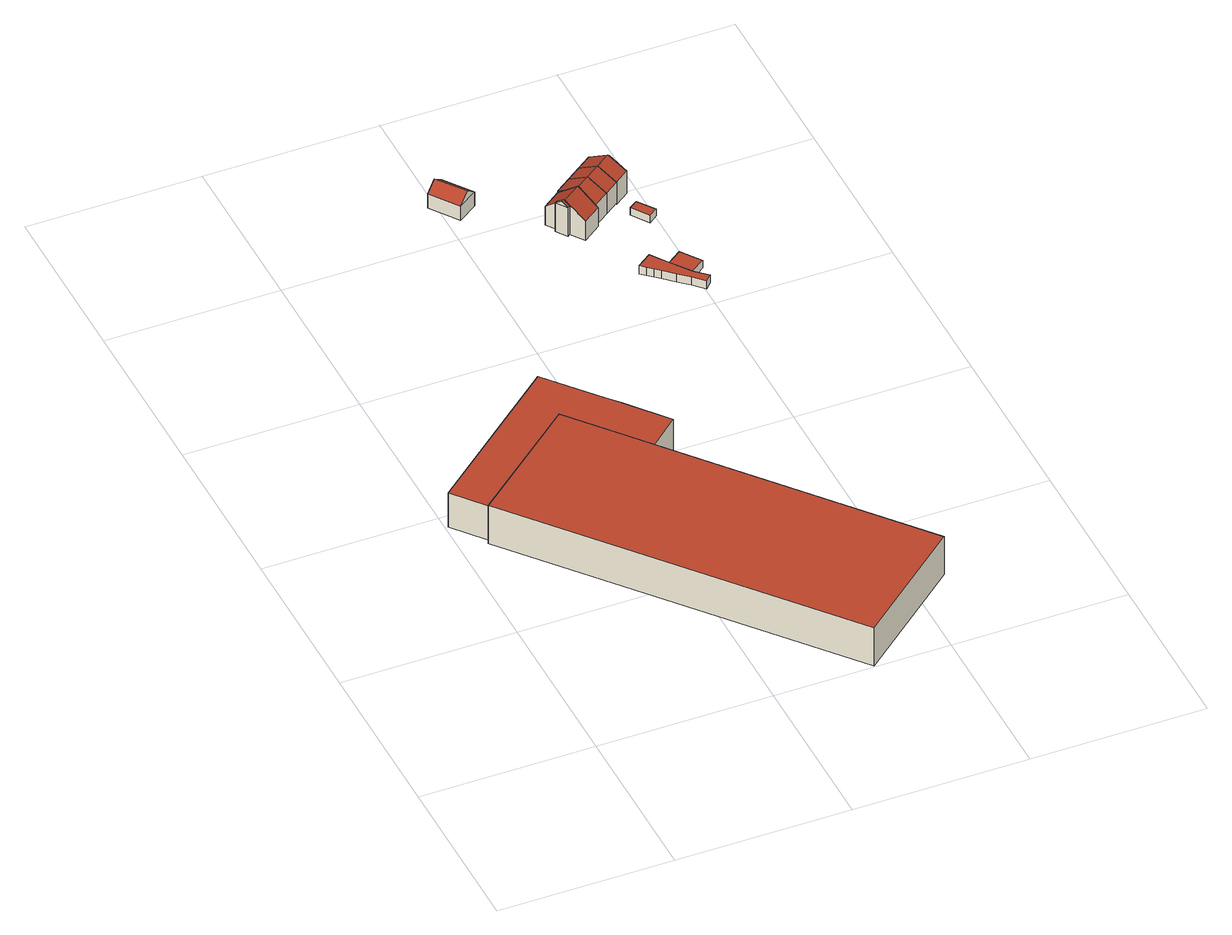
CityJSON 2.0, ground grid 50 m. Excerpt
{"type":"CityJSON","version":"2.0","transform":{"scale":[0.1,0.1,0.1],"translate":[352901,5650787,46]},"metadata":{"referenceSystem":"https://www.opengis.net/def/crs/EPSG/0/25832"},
"CityObjects":{
"building1":{"type":"Building","attributes":{"Gemeindeschluessel":"05315000","Geometrietyp2DReferenz":"3000","function":"31001_2020"},"address":[{"country":"Germany","locality":"Köln","thoroughfareNumber":"79","thoroughfareName":"Robert-Perthel-Str."}],"children":["building1-1","building1-2"]},
"building1-1":{"type":"BuildingPart","attributes":{"roofType":"1000","measuredHeight":11.54,"storeysAboveGround":3},"parents":["building1"],"geometry":[{"type":"MultiSurface","lod":"2","boundaries":[[[0,1,2,3]],[[4,5,1,0]],[[6,7,8,9]],[[10,11,7,6]],[[12,13,11,10]],[[14,15,13,12]],[[3,2,15,14]],[[12,10,6,9,4,0,3,14]],[[1,5,8,7,11,13,15,2]],[[4,9,16,17]],[[17,16,8,5]]],"semantics":{"surfaces":[{"type":"WallSurface"},{"type":"RoofSurface"},{"type":"GroundSurface"},{"type":"ClosureSurface"}],"values":[0,0,0,0,0,0,0,1,2,0,3]}}]},
"building1-2":{"type":"BuildingPart","attributes":{"roofType":"1000","measuredHeight":3.53,"storeysAboveGround":3},"address":[{"country":"Germany","locality":"Köln","thoroughfareNumber":"79","thoroughfareName":"Robert-Perthel-Str."}],"parents":["building1"],"geometry":[{"type":"Solid","lod":"2","boundaries":[[[[18,19,20,21]],[[16,8,19,18]],[[21,20,5,17]],[[16,18,21,17]],[[19,8,5,20]],[[16,17,5,8]]]],"semantics":{"surfaces":[{"type":"WallSurface"},{"type":"RoofSurface"},{"type":"GroundSurface"},{"type":"ClosureSurface"}],"values":[[0,0,0,1,2,3]]}}]},
"building2":{"type":"Building","attributes":{"Geometrietyp2DReferenz":"3000","Gemeindeschluessel":"05315000","function":"31001_2143","roofType":"1000","measuredHeight":12.73,"storeysAboveGround":2},"address":[{"country":"Germany","locality":"Köln","thoroughfareNumber":"79","thoroughfareName":"Robert-Perthel-Str."}],"geometry":[{"type":"Solid","lod":"2","boundaries":[[[[22,23,24,25]],[[26,27,23,22]],[[28,29,27,26]],[[30,31,29,28]],[[32,33,31,30]],[[25,24,33,32]],[[30,28,26,22,25,32]],[[23,27,29,31,33,24]]]],"semantics":{"surfaces":[{"type":"WallSurface"},{"type":"RoofSurface"},{"type":"GroundSurface"}],"values":[[0,0,0,0,0,0,1,2]]}}]},
"building3":{"type":"Building","attributes":{"Geometrietyp2DReferenz":"3000","Gemeindeschluessel":"05315000","function":"31001_1010","roofType":"3100","measuredHeight":7.46,"storeysAboveGround":2},"address":[{"country":"Germany","locality":"Köln","thoroughfareNumber":"17a","thoroughfareName":"Dädalusring"}],"geometry":[{"type":"Solid","lod":"2","boundaries":[[[[34,35,36,37]],[[38,39,35,34]],[[40,41,39,38]],[[37,36,41,40]],[[34,42,38]],[[40,43,37]],[[37,43,42,34]],[[38,42,43,40]],[[35,39,41,36]]]],"semantics":{"surfaces":[{"type":"WallSurface"},{"type":"RoofSurface"},{"type":"GroundSurface"}],"values":[[0,0,0,0,0,0,1,1,2]]}}]},
"building4":{"type":"Building","attributes":{"Gemeindeschluessel":"05315000","Geometrietyp2DReferenz":"3000","function":"31001_1010"},"address":[{"country":"Germany","locality":"Köln","thoroughfareNumber":"13","thoroughfareName":"Dädalusring"}],"children":["building4-1","building4-2"]},
"building4-1":{"type":"BuildingPart","attributes":{"roofType":"3100","measuredHeight":10.95,"storeysAboveGround":2},"parents":["building4"],"geometry":[{"type":"MultiSurface","lod":"2","boundaries":[[[44,45,46,47]],[[48,49,45,44]],[[50,51,49,48]],[[52,53,51,50]],[[54,55,53,52]],[[56,57,55,54]],[[58,59,57,56]],[[58,56,54,52,50,60]],[[48,44,47,60,50]],[[61,46,45,49,51,53,55,57,59]],[[60,62,63,58]],[[64,65,61,59]],[[63,66,65,64]],[[62,66,63]],[[65,67,46,61]],[[60,68,62]],[[66,69,47,67,65]],[[62,68,69,66]]],"semantics":{"surfaces":[{"type":"WallSurface"},{"type":"RoofSurface"},{"type":"GroundSurface"},{"type":"ClosureSurface"}],"values":[0,0,0,0,0,0,0,1,1,2,0,0,3,3,0,0,3,3]}}]},
"building4-2":{"type":"BuildingPart","attributes":{"roofType":"3100","measuredHeight":10.9,"storeysAboveGround":2},"address":[{"country":"Germany","locality":"Köln","thoroughfareNumber":"13","thoroughfareName":"Dädalusring"}],"parents":["building4"],"geometry":[{"type":"MultiSurface","lod":"2","boundaries":[[[70,71,64,63]],[[72,73,71,70]],[[74,67,73,72]],[[70,75,72]],[[63,76,75,70]],[[72,75,76,74]],[[71,73,67,64]],[[74,69,47]],[[66,63,64,65]],[[47,69,66,65,67]],[[68,69,74,76]],[[63,66,62]],[[66,69,68,62]]],"semantics":{"surfaces":[{"type":"WallSurface"},{"type":"RoofSurface"},{"type":"GroundSurface"},{"type":"ClosureSurface"}],"values":[0,0,0,0,1,1,2,0,3,3,0,3,3]}}]},
"building5":{"type":"Building","attributes":{"Geometrietyp2DReferenz":"3000","Gemeindeschluessel":"05315000","function":"31001_1010","roofType":"3100","measuredHeight":10.11,"storeysAboveGround":2},"address":[{"country":"Germany","locality":"Köln","thoroughfareNumber":"11b","thoroughfareName":"Dädalusring"}],"geometry":[{"type":"Solid","lod":"2","boundaries":[[[[77,78,79,80]],[[81,82,78,77]],[[52,83,82,81]],[[80,79,83,52]],[[77,84,81]],[[52,85,80]],[[80,85,84,77]],[[81,84,85,52]],[[78,82,83,79]]]],"semantics":{"surfaces":[{"type":"WallSurface"},{"type":"RoofSurface"},{"type":"GroundSurface"}],"values":[[0,0,0,0,0,0,1,1,2]]}}]},
"building6":{"type":"Building","attributes":{"Geometrietyp2DReferenz":"3000","Gemeindeschluessel":"05315000","function":"31001_2463","roofType":"1000","measuredHeight":2.74,"storeysAboveGround":1},"address":[{"country":"Germany","locality":"Köln","thoroughfareNumber":"2","thoroughfareName":"Eugen-Sänger-Str."}],"geometry":[{"type":"Solid","lod":"2","boundaries":[[[[86,87,88,89]],[[90,91,87,86]],[[92,93,91,90]],[[94,95,93,92]],[[96,97,95,94]],[[98,99,97,96]],[[100,101,99,98]],[[102,103,101,100]],[[104,105,103,102]],[[106,107,105,104]],[[89,88,107,106]],[[104,102,100,98,96,94,92,90,86,89,106]],[[87,91,93,95,97,99,101,103,105,107,88]]]],"semantics":{"surfaces":[{"type":"WallSurface"},{"type":"RoofSurface"},{"type":"GroundSurface"}],"values":[[0,0,0,0,0,0,0,0,0,0,0,1,2]]}}]},
"building7":{"type":"Building","attributes":{"Geometrietyp2DReferenz":"3000","Gemeindeschluessel":"05315000","function":"31001_1010","roofType":"3100","measuredHeight":10.18,"storeysAboveGround":2},"address":[{"country":"Germany","locality":"Köln","thoroughfareNumber":"11a","thoroughfareName":"Dädalusring"}],"geometry":[{"type":"Solid","lod":"2","boundaries":[[[[81,82,108,109]],[[77,78,82,81]],[[110,111,78,77]],[[109,108,111,110]],[[81,84,77]],[[110,112,109]],[[109,112,84,81]],[[77,84,112,110]],[[82,78,111,108]]]],"semantics":{"surfaces":[{"type":"WallSurface"},{"type":"RoofSurface"},{"type":"GroundSurface"}],"values":[[0,0,0,0,0,0,1,1,2]]}}]},
"building8":{"type":"Building","attributes":{"Geometrietyp2DReferenz":"3000","Gemeindeschluessel":"05315000","function":"31001_2463","roofType":"1000","measuredHeight":2.65,"storeysAboveGround":1},"address":[{"country":"Germany","locality":"Köln","thoroughfareNumber":"2","thoroughfareName":"Eugen-Sänger-Str."}],"geometry":[{"type":"Solid","lod":"2","boundaries":[[[[113,114,115,116]],[[90,117,114,113]],[[86,118,117,90]],[[116,115,118,86]],[[90,113,116,86]],[[114,117,118,115]]]],"semantics":{"surfaces":[{"type":"WallSurface"},{"type":"RoofSurface"},{"type":"GroundSurface"}],"values":[[0,0,0,0,1,2]]}}]},
"building9":{"type":"Building","attributes":{"Geometrietyp2DReferenz":"3000","Gemeindeschluessel":"05315000","function":"31001_1010","roofType":"3100","measuredHeight":10.64,"storeysAboveGround":2},"address":[{"country":"Germany","locality":"Köln","thoroughfareNumber":"11","thoroughfareName":"Dädalusring"}],"geometry":[{"type":"Solid","lod":"2","boundaries":[[[[110,119,120,112]],[[121,122,119,110]],[[123,124,122,121]],[[125,126,124,123]],[[127,128,126,125]],[[109,129,128,127]],[[112,120,129,109]],[[121,110,112,123]],[[109,127,125,123,112]],[[119,122,124,126,128,129,120]]]],"semantics":{"surfaces":[{"type":"WallSurface"},{"type":"RoofSurface"},{"type":"GroundSurface"}],"values":[[0,0,0,0,0,0,0,1,1,2]]}}]},
"building10":{"type":"Building","attributes":{"Geometrietyp2DReferenz":"3000","Gemeindeschluessel":"05315000","function":"31001_2463","roofType":"1000","measuredHeight":2.39,"storeysAboveGround":1},"geometry":[{"type":"Solid","lod":"2","boundaries":[[[[130,131,132,133]],[[134,135,131,130]],[[136,137,135,134]],[[133,132,137,136]],[[134,130,133,136]],[[131,135,137,132]]]],"semantics":{"surfaces":[{"type":"WallSurface"},{"type":"RoofSurface"},{"type":"GroundSurface"}],"values":[[0,0,0,0,1,2]]}}]},
"building11":{"type":"Building","attributes":{"Geometrietyp2DReferenz":"3000","Gemeindeschluessel":"05315000","function":"31001_2463","roofType":"1000","measuredHeight":2.61,"storeysAboveGround":1},"address":[{"country":"Germany","locality":"Köln","thoroughfareNumber":"11","thoroughfareName":"Dädalusring"}],"geometry":[{"type":"Solid","lod":"2","boundaries":[[[[138,139,140,141]],[[142,143,139,138]],[[144,145,143,142]],[[141,140,145,144]],[[142,138,141,144]],[[139,143,145,140]]]],"semantics":{"surfaces":[{"type":"WallSurface"},{"type":"RoofSurface"},{"type":"GroundSurface"}],"values":[[0,0,0,0,1,2]]}}]}
},
"vertices":[
[404,1279,126],[404,1279,11],[3,945,11],[3,945,126],[529,1129,126],[529,1129,11],[653,980,126],[653,980,11],[558,1095,11],[558,1095,126],[568,906,126],[568,906,11],[392,1118,126],[392,1118,11],[77,856,126],[77,856,11],[558,1095,47],[529,1129,47],
[579,1112,47],[579,1112,11],[551,1147,11],[551,1147,47],
[568,906,127],[568,906,0],[392,1118,0],[392,1118,127],[896,511,127],[896,511,0],[1099,266,127],[1099,266,0],[785,4,127],[785,4,0],[77,856,127],[77,856,0],
[584,2088,65],[584,2088,18],[525,2168,18],[525,2168,65],[528,2048,65],[528,2048,18],[470,2129,65],[470,2129,18],[556,2068,92],[497,2148,92],
[720,1946,79],[720,1946,16],[741,1917,16],[741,1917,107],[772,1983,79],[772,1983,16],[807,1934,126],[807,1934,16],[838,1891,85],[838,1891,16],[842,1885,79],[842,1885,16],[790,1848,79],[790,1848,16],[763,1886,115],[763,1886,16],[755,1897,126],[755,1897,16],[755,1897,122],[763,1886,112],[763,1886,17],[755,1897,17],[755,1897,112],[741,1917,17],[753,1899,124],[744,1912,112],
[755,1880,112],[755,1880,17],[733,1911,112],[733,1911,17],[741,1917,112],[744,1895,126],[752,1901,126],
[817,2015,85],[817,2015,15],[772,1983,15],[772,1983,85],[883,1923,85],[883,1923,15],[838,1891,15],[850,1969,116],[805,1937,116],
[940,1654,40],[940,1654,13],[905,1703,13],[905,1703,40],[981,1597,40],[981,1597,13],[1016,1565,40],[1016,1565,13],[998,1547,40],[998,1547,13],[969,1576,40],[969,1576,13],[939,1604,40],[939,1604,13],[909,1631,40],[909,1631,13],[893,1645,40],[893,1645,13],[878,1659,40],[878,1659,13],[863,1673,40],[863,1673,13],
[924,1953,15],[924,1953,85],[858,2045,85],[858,2045,15],[891,1999,116],
[1022,1626,40],[1022,1626,14],[981,1683,14],[981,1683,40],[981,1597,14],[940,1654,14],
[858,2045,10],[891,1999,10],[900,2075,85],[900,2075,10],[933,2029,116],[933,2029,10],[935,2026,115],[935,2026,10],[966,1983,85],[966,1983,10],[924,1953,10],
[997,1866,37],[997,1866,13],[962,1915,13],[962,1915,37],[972,1848,37],[972,1848,13],[938,1898,37],[938,1898,13],
[959,2044,37],[959,2044,11],[924,2092,11],[924,2092,37],[935,2026,37],[935,2026,11],[900,2075,37],[900,2075,11]
]}
